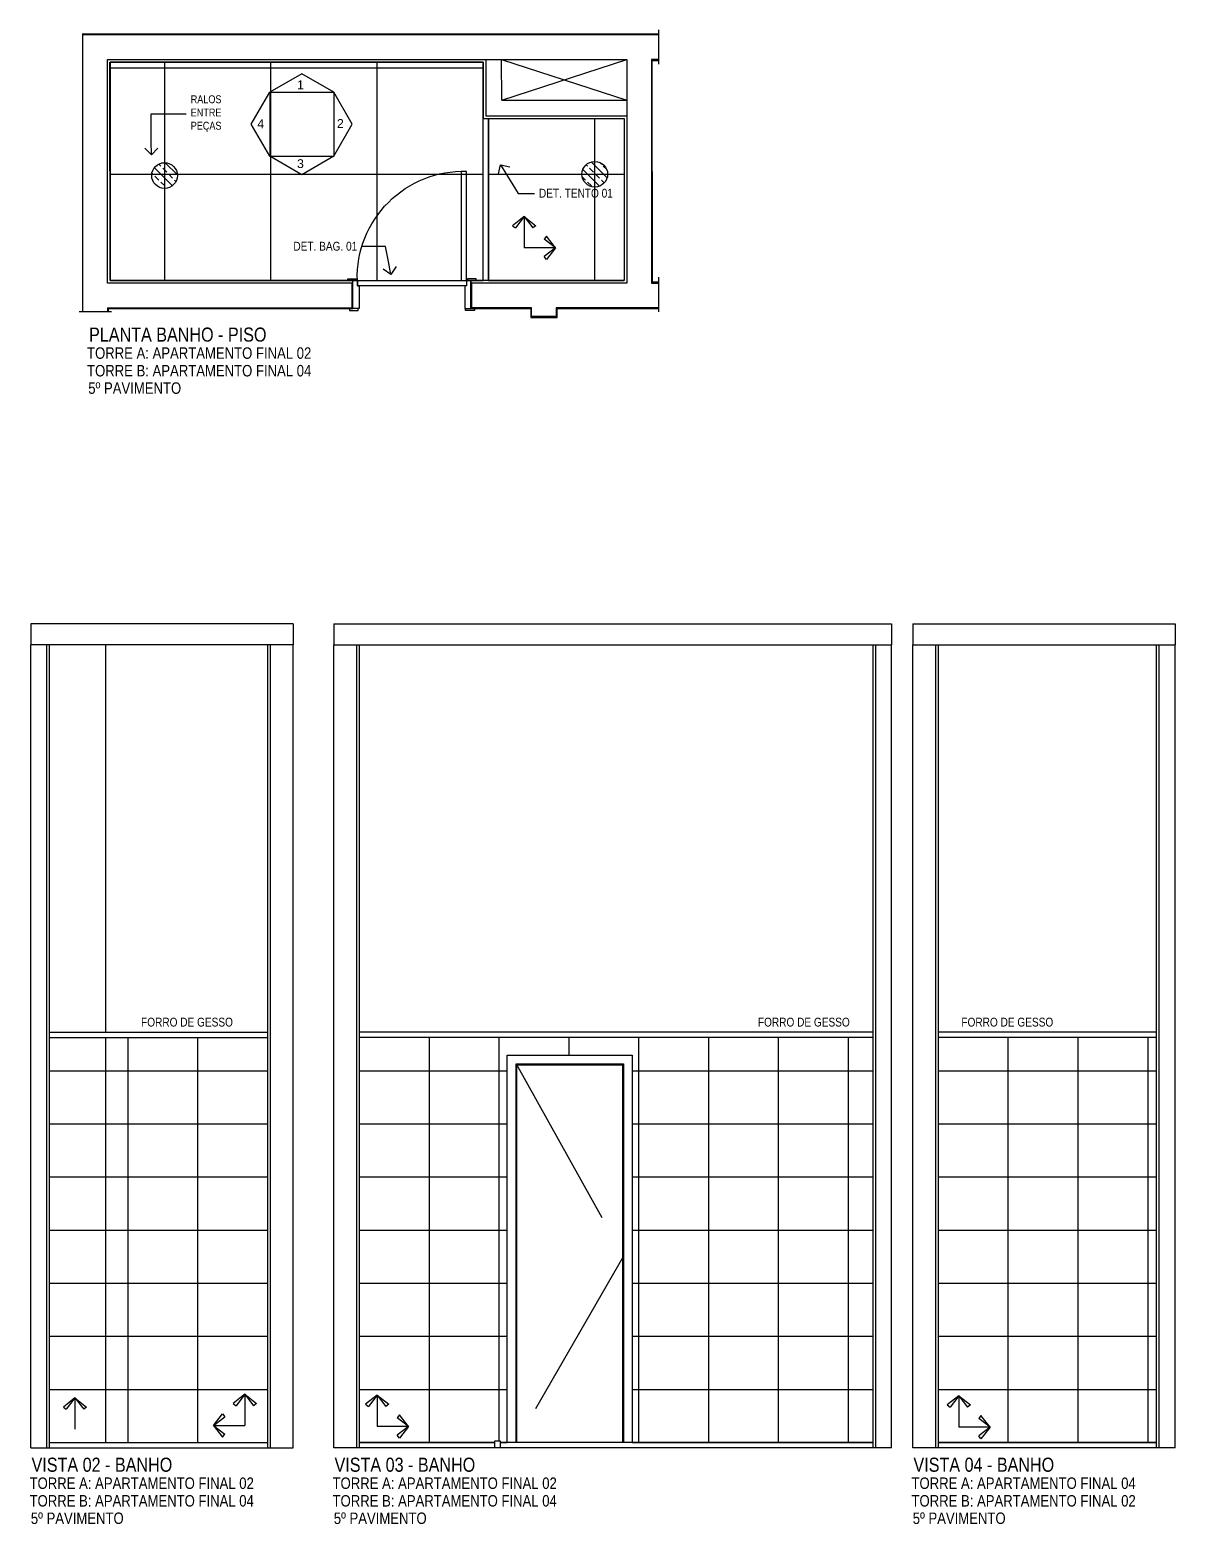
# Model space of a CAD drawing. Header units: metres. Extents: x 3 to 168, y -142 to 28.
# Drawn here: x 35.55 to 42.06, y -101.87 to -93.38 of the extents above; entities that cross this region are included whole.
import ezdxf
from ezdxf import colors
from ezdxf.entities.mleader import LeaderData, LeaderLine
from ezdxf.math import Vec2, Vec3

# ---------------------------------------------------------------- set-up
doc = ezdxf.new("R2010")
doc.units = ezdxf.units.M
doc.linetypes.add('DASHEDX2', pattern=[1.5, 1, -0.5])
for name, color, linetype in [('ARQ-ALV ACAB', 4, 'Continuous'), ('ARQ-ALV OSSO', 5, 'Continuous'), ('ARQ-AUX', 7, 'Continuous'), ('ARQ-AUX1', 1, 'Continuous'), ('ARQ-AUX2', 2, 'Continuous'), ('ARQ-CAX', 1, 'Continuous'), ('ARQ-CAX @ 1', 1, 'Continuous'), ('ARQ-CERÂMICA', 7, 'Continuous'), ('ARQ-PRJ', 7, 'DASHEDX2'), ('ARQ-SIM', 1, 'Continuous'), ('ARQ-TXT', 2, 'Continuous')]:
    doc.layers.add(name, color=color, linetype=linetype)
doc.styles.add('Adesa', font='ARIALN.TTF')
doc.styles.add('Arial', font='arial.ttf')

# ---------------------------------------------------------------- blocks, each defined once
blk = doc.blocks.new('*U237')
for points in [[(-0.665, 0.0197), (-0.615, 0.0197), (-0.615, 0.0097), (-0.665, 0.0097)], [(0.045, 0.0197), (-0.005, 0.0197), (-0.005, 0.0097), (0.045, 0.0097)], [(-0.675, -0.16), (-0.625, -0.16), (-0.625, -0.15), (-0.675, -0.15)], [(0, -0.15), (0, -0.77), (-0.03, -0.77), (-0.03, -0.15)], [(0.055, -0.16), (0.005, -0.16), (0.005, -0.15), (0.055, -0.15)]]:
    blk.add_lwpolyline(points, close=True)
for points in [[(-0.66, -0.15), (-0.62, -0.15), (-0.62, -0.12), (-0.61, -0.12), (-0.61, 0.0097), (-0.645, 0.0097), (-0.645, -0.15)], [(0.04, -0.15), (0, -0.15), (0, -0.12), (-0.01, -0.12), (-0.01, 0.0097), (0.025, 0.0097), (0.025, -0.15)]]:
    blk.add_lwpolyline(points)
at = {"layer": 'ARQ-PRJ'}
blk.add_arc((-0.0179, -0.1679), 0.6024, 178.29865, 271.70135, dxfattribs=at)
blk = doc.blocks.new('VISTA')
at = {"layer": 'ARQ-SIM'}
blk.add_lwpolyline([(-0.00525, -0.00909), (-0.00525, 0.00909), (0, 0)], close=True, dxfattribs=at)
at = {"layer": 'ARQ-SIM', "color": 5, "style": 'Adesa'}
blk.add_attdef('4', (-0.0019, -0.00135), '', height=0.0025, rotation=90, dxfattribs=at)
blk = doc.blocks.new('_Open90')
at = {"color": 0, "linetype": 'ByBlock', "lineweight": -2}
for p, q in [((0, 0), (-1, 0)), ((-0.5, 0.5), (0, 0)), ((0, 0), (-0.5, -0.5))]:
    blk.add_line(p, q, dxfattribs=at)
blk = doc.blocks.new('*U45')
for points in [[(0, 0), (0, 2.2), (-0.71, 2.2), (-0.71, 0)], [(-0.05, 0), (-0.05, 2.15), (-0.66, 2.15), (-0.66, 0)], [(-0.055, 0), (-0.055, 2.145), (-0.655, 2.145), (-0.655, 0)]]:
    blk.add_lwpolyline(points)
at = {"layer": 'ARQ-PRJ'}
blk.add_lwpolyline([(-0.05, 2.15), (-0.66, 1.0575), (-0.05, 0)], dxfattribs=at)
blk = doc.blocks.new('PL RALO')
at = {"layer": 'ARQ-AUX2'}
h = blk.add_hatch(dxfattribs=at)
h.set_pattern_fill('BRASS', color=8, scale=0.01, angle=315)
h.set_pattern_definition([(315, (-278.116365, 1040.018154), (0.0449012806, 0.0449012806), []), (315, (-278.093914, 1040.040605), (0.0449012806, 0.0449012806), [0.03175, -0.015875])])
edge = h.paths.add_edge_path()
edge.add_arc((0, 0), 0.0729, 270, 630)
blk.add_circle((0, 0), 0.0729, dxfattribs=at)
blk = doc.blocks.new('Seta para pag.piso')
for p, q in [((0, 0.1126), (-0.0418, 0.0796)), ((0, 0.1126), (-0.0312, 0.0715)), ((0, 0.1126), (0, 0)), ((0, 0.1126), (0.0418, 0.0795)), ((0, 0.1126), (0.0312, 0.0715)), ((-0.0418, 0.0796), (-0.0312, 0.0715)), ((0.0418, 0.0795), (0.0312, 0.0715)), ((-0.1126, 0), (-0.0795, 0.0418)), ((-0.1126, 0), (-0.0715, 0.0312)), ((-0.1126, 0), (0, 0)), ((-0.1126, 0), (-0.0796, -0.0418)), ((-0.1126, 0), (-0.0715, -0.0312)), ((-0.0795, 0.0418), (-0.0715, 0.0312)), ((-0.0796, -0.0418), (-0.0715, -0.0312))]:
    blk.add_line(p, q)
blk = doc.blocks.new('A$C6d6dbca2')
for p, q in [((0.0661, 0.1781), (0, 0.1259)), ((0.0661, 0.1781), (0.0168, 0.1131)), ((0.0661, 0.1781), (0.0661, 0)), ((0.0661, 0.1781), (0.1323, 0.1259)), ((0.0661, 0.1781), (0.1155, 0.1132)), ((0, 0.1259), (0.0168, 0.1131)), ((0.1323, 0.1259), (0.1155, 0.1132))]:
    blk.add_line(p, q)
blk = doc.blocks.new('AREAS MOLHADAS')
at = {"layer": 'ARQ-CERÂMICA'}
h = blk.add_hatch(dxfattribs=at)
h.set_pattern_fill('NET', color=256, scale=0.19)
h.set_pattern_definition([(0, (38.1253, -94.8037), (0, 0.60325), []), (90, (38.1253, -94.8037), (-0.60325, 4e-17), [])])
h.paths.add_polyline_path([(38.1253, -93.564), (36.0055, -93.564), (36.0055, -94.8037), (38.1253, -94.8037)])
h = blk.add_hatch(dxfattribs=at)
h.set_pattern_fill('NET', color=256, scale=0.19)
h.set_pattern_definition([(0, (38.1556, -94.80374), (0, 0.60325), []), (90, (38.1556, -94.80374), (-0.60325, 4e-17), [])])
h.paths.add_polyline_path([(38.9266, -93.884), (38.1556, -93.8841), (38.1556, -94.8037), (38.9266, -94.804)])
h.paths.add_polyline_path([(38.4255, -94.361), (38.8707, -94.361), (38.8707, -94.2569), (38.4255, -94.2569)], flags=24)
h = blk.add_hatch(dxfattribs=at)
h.set_pattern_fill('LINE', color=256, scale=0.095)
h.set_pattern_definition([(0, (36.90123, -101.4027), (0, 0.301625), [])])
h.paths.add_polyline_path([(36.9012, -99.1027), (35.9812, -99.1027), (35.9812, -101.4027), (36.9012, -101.4027)])
h.paths.add_polyline_path([(35.9812, -99.1027), (35.6612, -99.1027), (35.6612, -101.4027), (35.9812, -101.4027)])
h = blk.add_hatch(dxfattribs=at)
h.set_pattern_fill('LINE', color=256, scale=0.125, angle=90)
h.set_pattern_definition([(90, (36.90123, -101.4027), (-0.396875, 2e-17), [])])
h.paths.add_polyline_path([(36.9012, -99.1027), (35.9812, -99.1027), (35.9812, -101.4027), (36.9012, -101.4027)])
h = blk.add_hatch(dxfattribs=at)
h.set_pattern_fill('LINE', color=256, scale=0.095)
h.set_pattern_definition([(0, (37.42257, -101.4027), (0, 0.301625), [])])
h.paths.add_polyline_path([(40.3413, -99.1027), (37.4226, -99.1027), (37.4226, -101.4027), (38.1926, -101.4027), (38.1926, -101.3927), (38.2226, -101.3927), (38.2226, -101.4027), (38.2626, -101.4027), (38.2626, -99.2027), (38.9726, -99.2027), (38.9726, -101.4027), (40.3413, -101.4027)])
h = blk.add_hatch(dxfattribs=at)
h.set_pattern_fill('LINE', color=256, scale=0.125, angle=90)
h.set_pattern_definition([(90, (37.42257, -101.4027), (-0.396875, 2e-17), [])])
h.paths.add_polyline_path([(40.3413, -99.1027), (37.4226, -99.1027), (37.4226, -101.4027), (38.1926, -101.4027), (38.1926, -101.3927), (38.2226, -101.3927), (38.2226, -101.4027), (38.2626, -101.4027), (38.2626, -99.2027), (38.9726, -99.2027), (38.9726, -101.4027), (40.3413, -101.4027)])
h = blk.add_hatch(dxfattribs=at)
h.set_pattern_fill('LINE', color=256, scale=0.095)
h.set_pattern_definition([(0, (40.71197, -101.4027), (0, 0.301625), [])])
h.paths.add_polyline_path([(41.952, -99.1027), (40.712, -99.1027), (40.712, -101.4027), (41.952, -101.4027)])
h = blk.add_hatch(dxfattribs=at)
h.set_pattern_fill('LINE', color=256, scale=0.125, angle=90)
h.set_pattern_definition([(90, (40.71197, -101.4027), (-0.396875, 2e-17), [])])
h.paths.add_polyline_path([(41.952, -99.1027), (40.712, -99.1027), (40.712, -101.4027), (41.952, -101.4027)])
at = {"layer": 'ARQ-ALV ACAB'}
for p, q in [((35.6612, -101.4327, 0), (35.6612, -96.8727, 0)), ((36.9012, -101.4327, 0), (36.9012, -96.8727, 0)), ((37.4226, -101.4327, 0), (37.4226, -96.8727, 0)), ((40.3413, -101.4327, 0), (40.3413, -96.8727, 0)), ((40.712, -101.4327, 0), (40.712, -96.8727, 0)), ((41.952, -101.4327, 0), (41.952, -96.8727, 0)), ((35.6612, -101.4027, 0), (36.9012, -101.4027, 0)), ((38.1926, -101.4027, 0), (37.4226, -101.4027, 0)), ((40.3413, -101.4027, 0), (38.2226, -101.4027, 0)), ((41.952, -101.4027, 0), (40.712, -101.4027, 0))]:
    blk.add_line(p, q, dxfattribs=at)
for points in [[(39.1243, -93.404), (35.8467, -93.404)], [(36.0055, -94.8037), (36.0052, -93.564), (38.1253, -93.5639)], [(38.1253, -93.564), (38.1256, -93.8841), (38.9266, -93.884)], [(39.1243, -94.8137), (39.0866, -94.8137), (39.0863, -93.554), (39.1243, -93.554)], [(38.9266, -94.804), (38.0556, -94.8037), (38.0556, -94.9634), (38.3957, -94.9634), (38.3957, -95.0133), (38.5457, -95.0134), (38.5457, -94.9634), (39.1243, -94.9634)], [(35.9954, -94.9634), (35.9954, -94.9807)]]:
    blk.add_lwpolyline(points, dxfattribs=at)
at = {"layer": 'ARQ-ALV ACAB', "elevation": 0}
for points in [[(38.9266, -93.884), (38.9266, -94.804)], [(35.9954, -94.9634), (37.3856, -94.9634), (37.3856, -94.8036), (36.0055, -94.8037)]]:
    blk.add_lwpolyline(points, dxfattribs=at)
blk.add_lwpolyline([(38.1926, -101.3927), (38.2226, -101.3927), (38.2226, -101.4327), (38.1926, -101.4327)], close=True, dxfattribs=at)
at = {"layer": 'ARQ-ALV OSSO'}
for p, q in [((35.5562, -101.4327, 0), (35.5562, -96.8727, 0)), ((35.6462, -101.4327, 0), (35.6462, -96.8727, 0)), ((36.9162, -101.4327, 0), (36.9162, -96.8727, 0)), ((37.0462, -101.4327, 0), (37.0462, -96.8727, 0)), ((37.2776, -101.4327, 0), (37.2776, -96.8727, 0)), ((37.4076, -101.4327, 0), (37.4076, -96.8727, 0)), ((40.3563, -101.4327, 0), (40.3563, -96.8727, 0)), ((40.4463, -101.4327, 0), (40.4463, -96.8727, 0)), ((40.567, -101.4327, 0), (40.567, -96.8727, 0)), ((40.697, -101.4327, 0), (40.697, -96.8727, 0)), ((41.967, -101.4327, 0), (41.967, -96.8727, 0)), ((42.057, -101.4327, 0), (42.057, -96.8727, 0)), ((35.5562, -101.4327, 0), (37.0462, -101.4327, 0)), ((40.4463, -101.4327, 0), (37.2776, -101.4327, 0)), ((42.057, -101.4327, 0), (40.567, -101.4327, 0))]:
    blk.add_line(p, q, dxfattribs=at)
at = {"layer": 'ARQ-ALV OSSO', "elevation": 0}
for points in [[(39.1243, -93.409), (35.8504, -93.409)], [(35.8504, -94.9807), (35.8504, -93.409)], [(38.2306, -93.779), (38.9416, -93.779)], [(35.9904, -94.9584), (37.3806, -94.9584), (37.3806, -94.8189), (35.9904, -94.8187)], [(38.9416, -94.819), (38.0606, -94.8187)]]:
    blk.add_lwpolyline(points, dxfattribs=at)
at = {"layer": 'ARQ-ALV OSSO'}
for points in [[(35.9904, -94.8187), (35.9902, -93.549), (38.9413, -93.549), (38.9416, -94.819)], [(38.1403, -93.549), (38.1406, -93.8691), (38.9416, -93.869)], [(38.2306, -93.779), (38.2303, -93.549)], [(39.1243, -93.549), (39.0813, -93.549), (39.0816, -94.8187), (39.1243, -94.8187)], [(39.1243, -94.9584), (38.5407, -94.9584), (38.5407, -95.0084), (38.4007, -95.0083), (38.4007, -94.9584), (38.0607, -94.9584), (38.0606, -94.8187)], [(35.9904, -94.9584), (35.9904, -94.9807)]]:
    blk.add_lwpolyline(points, dxfattribs=at)
at = {"layer": 'ARQ-ALV OSSO', "elevation": 0}
blk.add_lwpolyline([(38.942, -93.779), (38.942, -93.779)], close=True, dxfattribs=at)
at = {"layer": 'ARQ-AUX'}
for points in [[(39.1243, -93.576), (39.1243, -93.3804)], [(39.1243, -94.9807), (39.1243, -94.785)], [(36.0142, -94.9807), (35.8306, -94.9807)]]:
    blk.add_lwpolyline(points, dxfattribs=at)
at = {"layer": 'ARQ-AUX1'}
for p, q in [((35.6612, -99.0727, 0), (36.9012, -99.0727, 0)), ((35.6612, -99.1027, 0), (36.9012, -99.1027, 0)), ((40.3413, -99.0727, 0), (37.4226, -99.0727, 0)), ((40.3413, -99.1027, 0), (37.4226, -99.1027, 0)), ((41.952, -99.0727, 0), (40.712, -99.0727, 0)), ((41.952, -99.1027, 0), (40.712, -99.1027, 0))]:
    blk.add_line(p, q, dxfattribs=at)
blk.add_lwpolyline([(38.1256, -93.8841), (38.1556, -93.8841), (38.1556, -94.8037), (38.1256, -94.8037)], close=True, dxfattribs=at)
at = {"layer": 'ARQ-AUX1', "elevation": 0}
blk.add_lwpolyline([(37.4106, -94.8037), (38.0306, -94.8037), (38.0306, -94.8337), (37.4106, -94.8337)], close=True, dxfattribs=at)
blk.add_lwpolyline([(38.3382, -99.1027), (37.4226, -99.1027)], dxfattribs=at)
at = {"layer": 'ARQ-AUX2'}
for p, q in [((37.0462, -96.7527, 0), (35.5562, -96.7527, 0)), ((37.2776, -96.7527, 0), (40.4463, -96.7527, 0)), ((40.567, -96.7527, 0), (42.057, -96.7527, 0)), ((37.0462, -96.8727, 0), (35.5562, -96.8727, 0)), ((35.9812, -99.0727, 0), (35.9812, -96.8727, 0)), ((37.2776, -96.8727, 0), (40.4463, -96.8727, 0)), ((40.567, -96.8727, 0), (42.057, -96.8727, 0)), ((35.9812, -101.4027, 0), (35.9812, -99.1027, 0))]:
    blk.add_line(p, q, dxfattribs=at)
at = {"layer": 'ARQ-AUX2', "elevation": 0}
for points in [[(35.5562, -96.7527), (35.5562, -96.8727)], [(37.0462, -96.7527), (37.0462, -96.8727)], [(37.2776, -96.7527), (37.2776, -96.8727)], [(40.4463, -96.7527), (40.4463, -96.8727)], [(40.567, -96.7527), (40.567, -96.8727)], [(42.057, -96.7527), (42.057, -96.8727)]]:
    blk.add_lwpolyline(points, dxfattribs=at)
at = {"layer": 'ARQ-CERÂMICA'}
blk.add_lwpolyline([(38.1253, -93.564), (36.0055, -93.564), (36.0055, -94.8037), (38.1253, -94.8037)], close=True, dxfattribs=at)
at = {"layer": 'ARQ-SIM', "elevation": 0}
for points in [[(38.2303, -93.549), (38.9416, -93.779)], [(38.2306, -93.779), (38.9413, -93.549)]]:
    blk.add_lwpolyline(points, dxfattribs=at)
at = {"layer": 'ARQ-CAX', "xscale": -1}
blk.add_blockref('*U45', (38.2626, -101.4027, 0), dxfattribs=at)
at = {"layer": 'ARQ-CAX @ 1', "xscale": -1, "rotation": 180}
blk.add_blockref('*U237', (38.0306, -94.9537, 0), dxfattribs=at)
at = {"layer": 'ARQ-CERÂMICA'}
for name, p in [('PL RALO', (36.3152, -94.2075)), ('PL RALO', (38.7597, -94.2002)), ('A$C6d6dbca2', (35.7402, -101.3275))]:
    blk.add_blockref(name, p, dxfattribs=at)
at = {"layer": 'ARQ-CERÂMICA', "yscale": 1.58230973583663, "zscale": 1.58230973583663}
for p, xscale, rotation in [((38.3586, -94.6183), 1.58230973583663, 270), ((36.7711, -101.3068), -1.58230973583663, 90), ((37.5237, -101.3118), 1.58230973583663, 270), ((40.8277, -101.3154), 1.58230973583663, 270)]:
    blk.add_blockref('Seta para pag.piso', p, dxfattribs=dict(at, xscale=xscale, rotation=rotation))
at = {"layer": 'ARQ-SIM', "ltscale": 0.03}
ref = blk.add_blockref('VISTA', (37.0948, -93.6292), dxfattribs=dict(at, xscale=-20.00000000011565, yscale=20.00000000011565, zscale=20.00000000011565, rotation=270))
ref.add_attrib('4', '1', (37.0678, -93.7172), dxfattribs={"color": 3, "height": 0.05, "style": 'Arial'})
ref = blk.add_blockref('VISTA', (36.808, -93.9161), dxfattribs=dict(at, xscale=20.00000000011565, yscale=20.00000000011565, zscale=20.00000000011565, rotation=180))
ref.add_attrib('4', '4', (36.842, -93.939), dxfattribs={"color": 3, "height": 0.05, "style": 'Arial'})
ref = blk.add_blockref('VISTA', (37.3817, -93.9161), dxfattribs=dict(at, xscale=-20.00000000011565, yscale=20.00000000011565, zscale=20.00000000011565, rotation=180))
ref.add_attrib('4', '2', (37.2945, -93.9367), dxfattribs={"color": 3, "height": 0.05, "style": 'Arial'})
ref = blk.add_blockref('VISTA', (37.0948, -94.2029), dxfattribs=dict(at, xscale=20.00000000011565, yscale=20.00000000011565, zscale=20.00000000011565, rotation=270))
ref.add_attrib('4', '3', (37.0678, -94.165), dxfattribs={"color": 3, "height": 0.05, "style": 'Arial'})
at = {"layer": 'ARQ-TXT', "ltscale": 0.5, "style": 'Adesa'}
for s, p in [('PLANTA BANHO - PISO', (35.8862, -95.1508, 0)), ('VISTA 02 - BANHO', (35.5596, -101.569, 0)), ('VISTA 03 - BANHO', (37.281, -101.569, 0)), ('VISTA 04 - BANHO ', (40.5704, -101.569, 0))]:
    blk.add_text(s, height=0.08, dxfattribs=at).set_placement(p)
at = {"layer": 'ARQ-TXT', "style": 'Adesa'}
for s, height, p in [('TORRE A: APARTAMENTO FINAL 02', 0.065, (35.8748, -95.2483, 217.9394)), ('TORRE B: APARTAMENTO FINAL 04 ', 0.065, (35.8748, -95.3484, 217.9394)), ('5º PAVIMENTO', 0.065, (35.8819, -95.4472, 326.909)), ('FORRO DE GESSO', 0.05, (36.1817, -99.0404, 108.9697)), ('FORRO DE GESSO', 0.05, (39.6865, -99.0404, 108.9697)), ('FORRO DE GESSO', 0.05, (40.8425, -99.0404, 108.9697)), ('TORRE A: APARTAMENTO FINAL 02', 0.065, (35.5482, -101.6665, 217.9394)), ('TORRE A: APARTAMENTO FINAL 02', 0.065, (37.2697, -101.6665, 217.9394)), ('TORRE A: APARTAMENTO FINAL 04', 0.065, (40.5591, -101.6665, 217.9394)), ('TORRE B: APARTAMENTO FINAL 04 ', 0.065, (35.5482, -101.7666, 217.9394)), ('TORRE B: APARTAMENTO FINAL 04 ', 0.065, (37.2697, -101.7666, 217.9394)), ('TORRE B: APARTAMENTO FINAL 02 ', 0.065, (40.5591, -101.7666, 217.9394)), ('5º PAVIMENTO', 0.065, (35.5554, -101.8654, 326.909)), ('5º PAVIMENTO', 0.065, (37.2768, -101.8654, 326.909)), ('5º PAVIMENTO', 0.065, (40.5662, -101.8654, 326.909))]:
    blk.add_text(s, height=height, dxfattribs=at).set_placement(p)
at = {"layer": 'ARQ-SIM'}
ml = blk.add_multileader_mtext('Standard', dxfattribs=at)
ml.set_content('RALOS ENTRE PEÇAS', color=2, style='Adesa')
ml.set_leader_properties(color=256)
ml.set_arrow_properties(name='OPEN90')
ml.build(insert=Vec2(0, 0))
ml.multileader.update_dxf_attribs({"text_left_attachment_type": 2, "text_right_attachment_type": 2, "dogleg_length": 0.2, "arrow_head_size": 0.075})
ctx = ml.context
ctx.base_point, ctx.char_height, ctx.arrow_head_size, ctx.landing_gap_size, ctx.plane_origin = Vec3(36.4389, -93.8567), 0.045, 0.075, 0.025, Vec3(37.0806, -93.9856)
ctx.left_attachment, ctx.right_attachment = 2, 2
notes = []
notes.append((ctx, [(0, (1, 1, 0), (36.2389, -93.8567), (1, 0), 0.2, [(0, [(36.2405, -94.0899)], 0, [])])]))
ctx.mtext.insert, ctx.mtext.width, ctx.mtext.flow_direction = Vec3(36.4639, -93.752), 0.142536, 5
ml = blk.add_multileader_mtext('Standard', dxfattribs=at)
ml.set_content('DET. TENTO 01', color=2, style='Adesa')
ml.set_leader_properties(color=256)
ml.set_arrow_properties(name='OPEN90')
ml.build(insert=Vec2(0, 0))
ml.multileader.update_dxf_attribs({"text_left_attachment_type": 2, "text_right_attachment_type": 2, "dogleg_length": 0.2, "arrow_head_size": 0.075})
ctx = ml.context
ctx.base_point, ctx.char_height, ctx.arrow_head_size, ctx.landing_gap_size, ctx.plane_origin = Vec3(38.4173, -94.3088), 0.05, 0.075, 0.025, Vec3(38.238, -94.3054)
ctx.left_attachment, ctx.right_attachment = 2, 2
notes.append((ctx, [(0, (1, 1, 0), (38.3252, -94.3088), (1, 0), 0.0921, [(0, [(38.2248, -94.1465)], 0, [])])]))
ctx.mtext.insert, ctx.mtext.flow_direction = Vec3(38.4423, -94.2829), 5
ml = blk.add_multileader_mtext('Standard', dxfattribs=at)
ml.set_content('DET. BAG. 01', color=2, style='Adesa')
ml.set_leader_properties(color=256)
ml.set_arrow_properties(name='OPEN90')
ml.build(insert=Vec2(0, 0))
ml.multileader.update_dxf_attribs({"text_left_attachment_type": 2, "text_right_attachment_type": 2, "dogleg_length": 0.2, "arrow_head_size": 0.075})
ctx = ml.context
ctx.base_point, ctx.char_height, ctx.arrow_head_size, ctx.landing_gap_size, ctx.plane_origin = Vec3(37.0371, -94.6098), 0.05, 0.075, 0.025, Vec3(37.6133, -94.8949)
ctx.left_attachment, ctx.right_attachment, ctx.text_align_type = 2, 2, 2
notes.append((ctx, [(1, (1, 1, 0), (37.5709, -94.6098), (-1, 0), 0.1358, [(0, [(37.6006, -94.7688)], 0, [])])]))
ctx.mtext.insert, ctx.mtext.alignment, ctx.mtext.flow_direction = Vec3(37.4101, -94.584), 3, 5
for ctx, leaders in notes:
    for number, flags, end, landing, length, lines in leaders:
        leader = LeaderData()
        leader.index, (leader.has_last_leader_line, leader.has_dogleg_vector, leader.attachment_direction) = number, flags
        leader.last_leader_point, leader.dogleg_vector, leader.dogleg_length = Vec3(end), Vec3(landing), length
        for number, points, colour, breaks in lines:
            line = LeaderLine()
            line.index, line.vertices, line.color, line.breaks = number, Vec3.list(points), colors.encode_raw_color(colour), breaks
            leader.lines.append(line)
        ctx.leaders.append(leader)

msp = doc.modelspace()

# ---------------------------------------------------------------- block references
msp.add_blockref('AREAS MOLHADAS', (0, 0))

doc.saveas('drawing.dxf')
